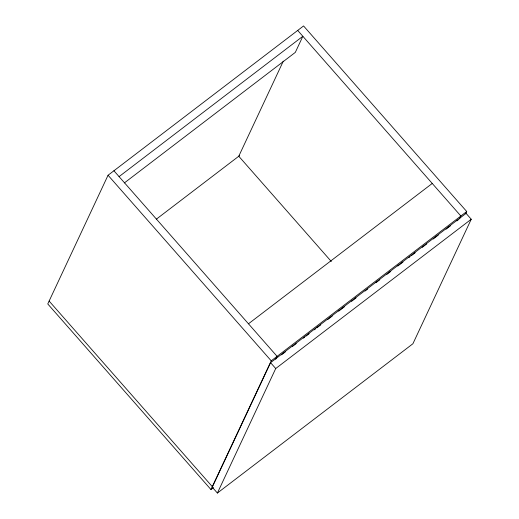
<?xml version="1.0" encoding="UTF-8"?>
<svg xmlns="http://www.w3.org/2000/svg" width="519" height="519" viewBox="0 0 519 519"><rect width="100%" height="100%" fill="white"/><g stroke="black" fill="none" stroke-linecap="round" stroke-linejoin="round"><path stroke-width="0.78" d="M465.705 213.724L466.73 211.531L303.563 25.95L108.056 175.247L47.767 303.946L210.941 489.527L213.51 487.568M283.309 61.151L238.766 156.232L331.317 261.498M210.941 489.527L271.223 360.828L466.73 211.531M270.574 362.671L212.245 487.192L217.396 493.05L412.903 343.753L471.233 219.239L466.081 213.374L270.574 362.671L275.725 368.529L217.396 493.05M275.732 359.245L277.094 356.352L113.921 170.764M459.497 218.94L460.866 216.014L297.698 30.426M119.072 176.629L302.849 36.291L295.317 52.38L124.391 182.902M156.524 219.037L239.486 155.687M248.465 323.791L432.243 183.454M281.519 354.827L285.372 351.888M292.444 346.491L296.297 343.546M303.368 338.148L304.653 337.162M305.938 336.182L309.149 333.73M314.287 329.805L315.571 328.825M316.862 327.839L320.716 324.894M327.781 319.496L332.283 316.065M338.706 311.16L344.493 306.742M351.558 301.344L356.053 297.906M365.052 291.042L367.621 289.077M375.977 282.699L379.83 279.754M386.902 274.356L390.755 271.411M397.826 266.013L402.965 262.089M408.745 257.671L410.036 256.691M411.32 255.711L415.174 252.766M422.239 247.368L426.741 243.93M433.164 239.025L438.308 235.101M446.016 229.21L450.518 225.778M456.941 220.873L458.225 219.887M275.725 368.529L471.233 219.239M108.056 175.247L271.223 360.828M49.123 301.052L212.297 486.634"/></g></svg>
